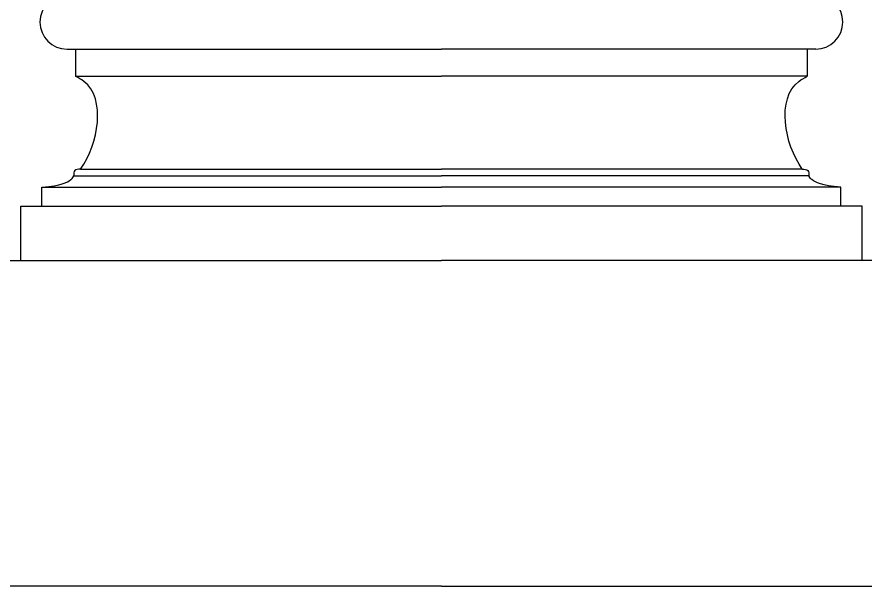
# Model space of a CAD drawing. Extents: x 3172 to 33391, y 13916 to 34175.
# Drawn here: x 7889 to 9451, y 27745 to 28793 of the extents above; entities that cross this region are included whole.
import ezdxf

# ---------------------------------------------------------------- set-up
doc = ezdxf.new("R2010")
doc.units = 0
doc.layers.get('0').update_dxf_attribs({"linetype": 'CONTINUOUS'})

msp = doc.modelspace()

# ---------------------------------------------------------------- linework, layer by layer
for p, q in [((7981.17149, 28733.64006), (8670.85692, 28733.64006)), ((7996.85273, 28733.64006), (7996.85273, 28683.64006)), ((9360.54235, 28733.64006), (8670.85692, 28733.64006)), ((9344.86111, 28733.64006), (9344.86111, 28683.64006)), ((7996.85273, 28683.64006), (8670.85692, 28683.64006)), ((9344.86111, 28683.64006), (8670.85692, 28683.64006)), ((7993.58931, 28500.47896), (8670.85692, 28500.47896)), ((8005.95372, 28512.45655), (8670.85692, 28512.45655)), ((9335.76013, 28512.45655), (8670.85692, 28512.45655)), ((9348.12453, 28500.47896), (8670.85692, 28500.47896)), ((7934.96348, 28479.51661), (8670.85692, 28479.51661)), ((7934.96348, 28444.51661), (7934.96348, 28479.51661)), ((9406.75036, 28479.51661), (8670.85692, 28479.51661)), ((9406.75036, 28444.51661), (9406.75036, 28479.51661)), ((7895.85692, 28344.51661), (7895.85692, 28444.51661)), ((7895.85692, 28444.51661), (8670.85692, 28444.51661)), ((9445.85692, 28444.51661), (8670.85692, 28444.51661)), ((9445.85692, 28344.51661), (9445.85692, 28444.51661)), ((7770.85692, 28344.51661), (8670.85692, 28344.51661)), ((9570.85692, 28344.51661), (8670.85692, 28344.51661)), ((8670.85692, 27744.51661), (3781.52852, 27744.51661)), ((8670.85692, 27744.51661), (13560.18532, 27744.51661))]:
    msp.add_line(p, q)
for centre, start, end in [((7981.17149, 28783.64006), 90, 270), ((9360.54235, 28783.64006), 270, 90)]:
    msp.add_arc(centre, 50, start, end)
for points, knots in [([(8005.95372, 28512.45655), (8039.17502, 28558.77804), (8055.20393, 28652.40148), (8002.22058, 28680.76635), (7996.85273, 28683.64006)], [50.4977925773, 50.4977925773, 50.4977925773, 50.4977925773, 210.002403192, 227.9838957126, 227.9838957126, 227.9838957126, 227.9838957126]), ([(9335.76013, 28512.45655), (9302.53882, 28558.77804), (9286.50992, 28652.40148), (9339.49326, 28680.76635), (9344.86111, 28683.64006)], [50.4977925773, 50.4977925773, 50.4977925773, 50.4977925773, 210.002403192, 227.9838957126, 227.9838957126, 227.9838957126, 227.9838957126]), ([(7934.96348, 28479.51661), (7971.72133, 28482.27267), (7982.23848, 28488.83369), (7991.19488, 28495.36152), (7993.59287, 28500.47896)], [0, 0, 0, 0, 30.1889434789, 36.1586889807, 36.1586889807, 36.1586889807, 36.1586889807]), ([(8005.95372, 28512.45655), (8001.74455, 28512.4008), (7993.62603, 28512.29328), (7993.55768, 28504.36125), (7993.58931, 28500.47896)], [0, 0, 0, 0, 10.7070675998, 20.6515245299, 20.6515245299, 20.6515245299, 20.6515245299]), ([(9335.76013, 28512.45655), (9339.96929, 28512.4008), (9348.08782, 28512.29328), (9348.15616, 28504.36125), (9348.12453, 28500.47896)], [0, 0, 0, 0, 10.7070675998, 20.6515245299, 20.6515245299, 20.6515245299, 20.6515245299]), ([(9406.75036, 28479.51661), (9369.99251, 28482.27267), (9359.47537, 28488.83369), (9350.51896, 28495.36152), (9348.12097, 28500.47896)], [0, 0, 0, 0, 30.1889434789, 36.1586889807, 36.1586889807, 36.1586889807, 36.1586889807])]:
    msp.add_open_spline(points, degree=3, knots=knots)

doc.saveas('drawing.dxf')
